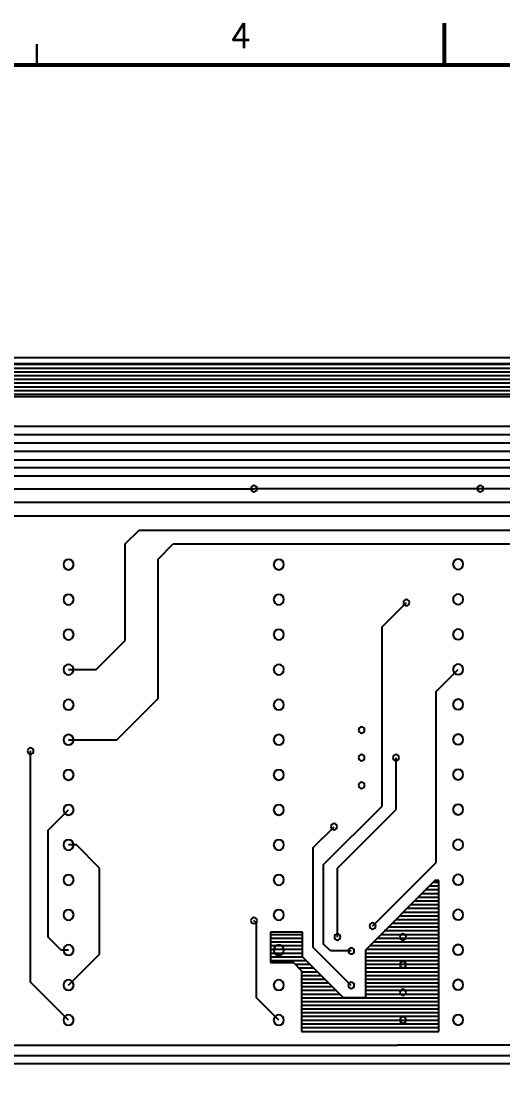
# Model space of a CAD drawing. Extents: x 295 to 953, y 10 to 290.
# Drawn here: x 636.3 to 694, y 164.4 to 290.2 of the extents above; entities that cross this region are included whole.
import ezdxf
from ezdxf.enums import TextEntityAlignment as Align

# ---------------------------------------------------------------- set-up
doc = ezdxf.new("R2010")
doc.units = 0
doc.header["$LTSCALE"] = 5
doc.header["$MEASUREMENT"] = 0
doc.layers.get('0').update_dxf_attribs({"linetype": 'CONTINUOUS', "lineweight": 25})
for name, color, linetype in [('SOLD_GB', 5, 'CONTINUOUS'), ('문자', 4, 'CONTINUOUS'), ('테두리', 3, 'CONTINUOUS')]:
    doc.layers.add(name, color=color, linetype=linetype)
doc.styles.get("Standard").update_dxf_attribs({"font": 'simplex.shx'})

# ---------------------------------------------------------------- blocks, each defined once
blk = doc.blocks.new('C')
at = {"layer": '테두리'}
for points, const_width in [([(210, 290), (210, 285)], 0.5), ([(161.25, 287.5), (161.25, 285)], 0.3), ([(15, 285), (15, 15), (405, 15), (405, 285), (15, 285)], 0.5)]:
    blk.add_lwpolyline(points, dxfattribs=dict(at, const_width=const_width))
at = {"layer": '문자'}
blk.add_text('4', height=3, dxfattribs=at).set_placement((185.62, 288.5), align=Align.MIDDLE)

msp = doc.modelspace()

# ---------------------------------------------------------------- linework, layer by layer
at = {"color": 7}
for centre, radius, start, end in [((664.21, 234.32), 0.367, 0, 180), ((664.21, 234.32), 0.367, 180, 0), ((691.27, 234.32), 0.367, 0, 180), ((691.27, 234.32), 0.367, 180, 0), ((642.03, 225.25), 0.618, 0, 180), ((642.03, 225.25), 0.618, 180, 0), ((667.18, 225.25), 0.618, 0, 180), ((667.18, 225.25), 0.618, 180, 0), ((688.63, 225.28), 0.618, 0, 180), ((688.63, 225.28), 0.618, 180, 0), ((642.03, 221.06), 0.618, 0, 180), ((667.18, 221.06), 0.618, 0, 180), ((688.63, 221.09), 0.618, 0, 180), ((642.03, 221.06), 0.618, 180, 0), ((667.18, 221.06), 0.618, 180, 0), ((682.44, 220.71), 0.367, 0, 180), ((682.44, 220.71), 0.367, 180, 0), ((688.63, 221.09), 0.618, 180, 0), ((642.03, 216.87), 0.618, 0, 180), ((642.03, 216.87), 0.618, 180, 0), ((667.18, 216.87), 0.618, 0, 180), ((667.18, 216.87), 0.618, 180, 0), ((688.63, 216.9), 0.618, 0, 180), ((688.63, 216.9), 0.618, 180, 0), ((642.03, 212.68), 0.618, 0, 180), ((642.03, 212.68), 0.618, 180, 0), ((667.18, 212.68), 0.618, 0, 180), ((667.18, 212.68), 0.618, 180, 0), ((688.63, 212.71), 0.618, 0, 180), ((688.63, 212.71), 0.618, 180, 0), ((642.03, 208.49), 0.618, 0, 180), ((667.18, 208.49), 0.618, 0, 180), ((688.63, 208.52), 0.618, 0, 180), ((642.03, 208.49), 0.618, 180, 0), ((667.18, 208.49), 0.618, 180, 0), ((688.63, 208.52), 0.618, 180, 0), ((677.08, 205.45), 0.367, 0, 180), ((677.08, 205.45), 0.367, 180, 0), ((642.03, 204.29), 0.618, 0, 180), ((642.03, 204.29), 0.618, 180, 0), ((667.18, 204.29), 0.618, 0, 180), ((667.18, 204.29), 0.618, 180, 0), ((688.63, 204.33), 0.618, 0, 180), ((688.63, 204.33), 0.618, 180, 0), ((637.48, 202.97), 0.367, 0, 180), ((637.48, 202.97), 0.367, 180, 0), ((677.08, 202.15), 0.367, 0, 180), ((677.08, 202.15), 0.367, 180, 0), ((681.2, 202.15), 0.367, 0, 180), ((681.2, 202.15), 0.367, 180, 0), ((642.03, 200.1), 0.618, 0, 180), ((642.03, 200.1), 0.618, 180, 0), ((667.18, 200.1), 0.618, 0, 180), ((667.18, 200.1), 0.618, 180, 0), ((688.63, 200.14), 0.618, 0, 180), ((688.63, 200.14), 0.618, 180, 0), ((677.08, 198.85), 0.367, 0, 180), ((677.08, 198.85), 0.367, 180, 0), ((642.03, 195.91), 0.618, 0, 180), ((667.18, 195.91), 0.618, 0, 180), ((688.63, 195.95), 0.618, 0, 180), ((642.03, 195.91), 0.618, 180, 0), ((667.18, 195.91), 0.618, 180, 0), ((688.63, 195.95), 0.618, 180, 0), ((673.78, 193.9), 0.367, 0, 180), ((673.78, 193.9), 0.367, 180, 0), ((642.03, 191.72), 0.618, 0, 180), ((642.03, 191.72), 0.618, 180, 0), ((667.18, 191.72), 0.618, 0, 180), ((667.18, 191.72), 0.618, 180, 0), ((688.63, 191.75), 0.618, 0, 180), ((688.63, 191.75), 0.618, 180, 0), ((642.03, 187.53), 0.618, 0, 180), ((642.03, 187.53), 0.618, 180, 0), ((667.18, 187.53), 0.618, 0, 180), ((667.18, 187.53), 0.618, 180, 0), ((688.63, 187.56), 0.618, 0, 180), ((688.63, 187.56), 0.618, 180, 0), ((642.03, 183.34), 0.618, 0, 180), ((667.18, 183.34), 0.618, 0, 180), ((688.63, 183.37), 0.618, 0, 180), ((642.03, 183.34), 0.618, 180, 0), ((664.21, 182.68), 0.367, 0, 180), ((664.21, 182.68), 0.367, 180, 0), ((667.18, 183.34), 0.618, 180, 0), ((688.63, 183.37), 0.618, 180, 0), ((678.4, 182.02), 0.367, 0, 180), ((678.4, 182.02), 0.367, 180, 0), ((674.19, 180.7), 0.367, 0, 180), ((674.19, 180.7), 0.367, 180, 0), ((682.03, 180.7), 0.367, 0, 180), ((682.03, 180.7), 0.367, 180, 0), ((642.03, 179.15), 0.618, 0, 180), ((642.03, 179.15), 0.618, 180, 0), ((667.18, 179.15), 0.618, 0, 180), ((667.18, 179.15), 0.618, 180, 0), ((675.84, 179.05), 0.367, 0, 180), ((675.84, 179.05), 0.367, 180, 0), ((688.63, 179.18), 0.618, 0, 180), ((688.63, 179.18), 0.618, 180, 0), ((682.03, 177.4), 0.367, 0, 180), ((682.03, 177.4), 0.367, 180, 0), ((642.03, 174.96), 0.618, 0, 180), ((642.03, 174.96), 0.618, 180, 0), ((667.18, 174.96), 0.618, 0, 180), ((667.18, 174.96), 0.618, 180, 0), ((675.84, 174.92), 0.367, 0, 180), ((675.84, 174.92), 0.367, 180, 0), ((688.63, 174.99), 0.618, 0, 180), ((688.63, 174.99), 0.618, 180, 0), ((682.03, 174.1), 0.367, 0, 180), ((682.03, 174.1), 0.367, 180, 0), ((642.03, 170.77), 0.618, 0, 180), ((667.18, 170.77), 0.618, 0, 180), ((682.03, 170.8), 0.367, 0, 180), ((688.63, 170.8), 0.618, 0, 180), ((642.03, 170.77), 0.618, 180, 0), ((667.18, 170.77), 0.618, 180, 0), ((682.03, 170.8), 0.367, 180, 0), ((688.63, 170.8), 0.618, 180, 0)]:
    msp.add_arc(centre, radius, start, end, dxfattribs=at)
at = {"layer": 'SOLD_GB', "color": 7}
for p, q in [((867.59, 249.16), (509.63, 249.16)), ((509.77, 249.29), (867.46, 249.29)), ((510.43, 250), (868.48, 250)), ((867.73, 248.27), (508.74, 248.27)), ((867.73, 248.71), (509.19, 248.71)), ((867.73, 246.93), (507.4, 246.93)), ((867.73, 247.38), (507.85, 247.38)), ((867.73, 247.82), (508.29, 247.82)), ((867.73, 245.59), (506.06, 245.59)), ((867.73, 246.04), (506.51, 246.04)), ((867.73, 246.48), (506.95, 246.48)), ((857.08, 245.3), (505.76, 245.3)), ((776.74, 241.75), (534.52, 241.75)), ((776.08, 240.76), (535.26, 240.76)), ((775.42, 239.77), (535.84, 239.77)), ((774.76, 238.78), (629.23, 238.78)), ((629.81, 237.79), (774.1, 237.79)), ((773.44, 236.8), (630.22, 236.8)), ((772.78, 235.81), (630.96, 235.81)), ((631.29, 234.32), (664.21, 234.32)), ((691.27, 234.32), (664.21, 234.32)), ((731.53, 234.32), (691.27, 234.32)), ((729.88, 232.67), (632.03, 232.67)), ((729.05, 231.02), (632.83, 231.02)), ((648.81, 227.72), (650.46, 229.37)), ((650.46, 229.37), (727.82, 229.37)), ((648.81, 216.17), (648.81, 227.72)), ((652.74, 225.91), (654.56, 227.72)), ((654.56, 227.72), (724.52, 227.72)), ((652.74, 209.24), (652.74, 225.91)), ((679.55, 217.82), (682.44, 220.71)), ((679.55, 196.37), (679.55, 217.82)), ((645.32, 212.68), (648.81, 216.17)), ((642.03, 212.68), (645.32, 212.68)), ((685.99, 210.07), (688.63, 212.71)), ((647.79, 204.29), (652.74, 209.24)), ((685.99, 189.61), (685.99, 210.07)), ((642.03, 204.29), (647.79, 204.29)), ((637.48, 175.32), (637.48, 202.97)), ((681.2, 195.96), (681.2, 202.15)), ((672.54, 189.36), (679.55, 196.37)), ((639.61, 193.49), (642.03, 195.91)), ((674.19, 188.95), (681.2, 195.96)), ((671.3, 191.42), (673.78, 193.9)), ((639.61, 180.7), (639.61, 193.49)), ((642.96, 191.72), (642.03, 191.72)), ((645.73, 188.95), (642.96, 191.72)), ((671.3, 179.46), (671.3, 191.42)), ((645.73, 178.65), (645.73, 188.95)), ((672.54, 179.87), (672.54, 189.36)), ((674.19, 180.7), (674.19, 188.95)), ((678.4, 182.02), (685.99, 189.61)), ((685.84, 187.46), (677.53, 179.15)), ((686.32, 187.46), (685.84, 187.46)), ((686.32, 169.4), (686.32, 187.46)), ((686.32, 186.33), (684.7, 186.33)), ((686.32, 186.77), (685.15, 186.77)), ((686.32, 187.22), (685.59, 187.22)), ((686.32, 184.99), (683.37, 184.99)), ((686.32, 185.43), (683.81, 185.43)), ((686.32, 185.88), (684.26, 185.88)), ((686.32, 184.1), (682.48, 184.1)), ((686.32, 184.54), (682.92, 184.54)), ((664.5, 182.38), (664.21, 182.68)), ((686.32, 182.76), (681.14, 182.76)), ((686.32, 183.21), (681.59, 183.21)), ((686.32, 183.65), (682.03, 183.65)), ((664.5, 173.44), (664.5, 182.38)), ((670.02, 181.28), (666.19, 181.28)), ((666.19, 181.28), (666.19, 177.65)), ((670.02, 178.33), (670.02, 181.28)), ((686.32, 181.43), (679.8, 181.43)), ((686.32, 181.87), (680.25, 181.87)), ((686.32, 182.32), (680.69, 182.32)), ((641.16, 179.15), (639.61, 180.7)), ((670.02, 180.98), (666.19, 180.98)), ((670.02, 180.53), (666.19, 180.53)), ((670.02, 180.09), (666.19, 180.09)), ((686.32, 180.09), (678.47, 180.09)), ((686.32, 180.53), (678.91, 180.53)), ((686.32, 180.98), (679.36, 180.98)), ((642.03, 179.15), (641.16, 179.15)), ((642.03, 174.96), (645.73, 178.65)), ((670.02, 179.64), (666.19, 179.64)), ((670.02, 179.2), (666.19, 179.2)), ((670.02, 178.75), (666.19, 178.75)), ((675.84, 174.92), (671.3, 179.46)), ((673.37, 179.05), (672.54, 179.87)), ((675.84, 179.05), (673.37, 179.05)), ((677.53, 179.15), (677.53, 173.44)), ((686.32, 178.75), (677.53, 178.75)), ((686.32, 179.2), (677.58, 179.2)), ((686.32, 179.64), (678.02, 179.64)), ((670.05, 178.31), (666.19, 178.31)), ((670.49, 177.86), (666.19, 177.86)), ((666.19, 177.65), (668.93, 177.65)), ((668.93, 177.65), (669.9, 176.68)), ((670.94, 177.42), (669.16, 177.42)), ((674.91, 173.44), (670.02, 178.33)), ((686.32, 178.31), (677.53, 178.31)), ((686.32, 177.86), (677.53, 177.86)), ((686.32, 177.42), (677.53, 177.42)), ((671.38, 176.97), (669.61, 176.97)), ((669.9, 176.68), (669.9, 169.4)), ((671.83, 176.52), (669.9, 176.52)), ((686.32, 176.97), (677.53, 176.97)), ((686.32, 176.52), (677.53, 176.52)), ((642.03, 170.77), (637.48, 175.32)), ((672.27, 176.08), (669.9, 176.08)), ((672.72, 175.63), (669.9, 175.63)), ((673.16, 175.19), (669.9, 175.19)), ((686.32, 176.08), (677.53, 176.08)), ((686.32, 175.63), (677.53, 175.63)), ((686.32, 175.19), (677.53, 175.19)), ((673.61, 174.74), (669.9, 174.74)), ((674.06, 174.3), (669.9, 174.3)), ((674.5, 173.85), (669.9, 173.85)), ((686.32, 174.74), (677.53, 174.74)), ((686.32, 174.3), (677.53, 174.3)), ((686.32, 173.85), (677.53, 173.85)), ((667.18, 170.77), (664.5, 173.44)), ((686.32, 173.41), (669.9, 173.41)), ((686.32, 172.96), (669.9, 172.96)), ((686.32, 172.52), (669.9, 172.52)), ((677.53, 173.44), (674.91, 173.44)), ((686.32, 172.07), (669.9, 172.07)), ((686.32, 171.62), (669.9, 171.62)), ((686.32, 171.18), (669.9, 171.18)), ((686.32, 170.73), (669.9, 170.73)), ((686.32, 170.29), (669.9, 170.29)), ((686.32, 169.84), (669.9, 169.84)), ((669.9, 169.4), (686.32, 169.4)), ((617.4, 167.78), (681.32, 167.78)), ((681.32, 167.78), (681.37, 167.83)), ((681.37, 167.83), (697.21, 167.83)), ((618.15, 166.55), (722.91, 166.55)), ((722.62, 165.52), (619.33, 165.52))]:
    msp.add_line(p, q, dxfattribs=at)

# ---------------------------------------------------------------- block references
msp.add_blockref('C', (476.98, 0))

doc.saveas('drawing.dxf')
